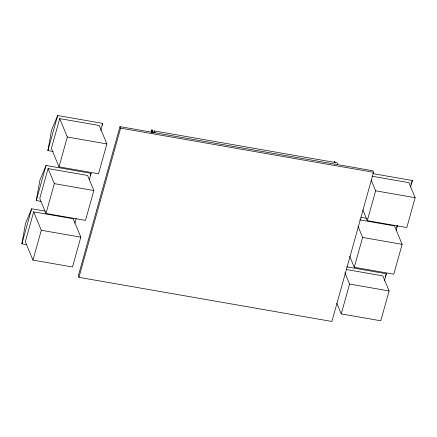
<?xml version="1.0" encoding="UTF-8"?>
<svg xmlns="http://www.w3.org/2000/svg" width="437" height="437" viewBox="0 0 437 437"><rect width="100%" height="100%" fill="white"/><g stroke="black" fill="none" stroke-linecap="round" stroke-linejoin="round"><path stroke-width="0.66" d="M26.559 244.649L21.85 243.83L25.526 223.351L31.639 208.766L45.093 211.115M40.963 201.37L36.255 200.55L39.931 180.077L46.049 165.486L91.104 173.352L89.29 179.842M53.27 151.519L47.89 150.579L51.566 130.106L57.684 115.521L102.739 123.381L100.745 130.521M21.85 243.83L31.639 208.766M47.89 150.579L57.684 115.521M36.255 200.55L46.049 165.486M33.676 211.858L25.346 241.699L32.966 260.102L72.493 266.996L80.823 237.16L73.203 218.757L33.676 211.858L41.302 230.261L32.966 260.102M59.722 118.613L51.386 148.454L59.011 166.858L98.533 173.751L106.863 143.915L99.243 125.512L59.722 118.613L67.342 137.016L59.011 166.858M48.086 168.584L39.751 198.42L45.989 213.48L85.51 220.374L93.846 190.537L87.608 175.477L48.086 168.584L54.319 183.638L45.989 213.48M74.885 223.121L76.153 218.576M119.978 126.643L78.316 275.834L78.939 277.342L331.891 321.479L373.553 172.287L372.93 170.78L119.978 126.643L120.601 128.15L78.939 277.342M151.126 132.061L151.677 130.089L152.152 130.171L151.683 132.34M151.207 132.258L151.808 130.007L152.207 130.079L153.223 132.531M151.415 132.799L151.786 131.482M153.119 132.903L152.207 130.079M153.764 132.897L154.316 130.925L337.069 162.815L337.834 164.656M346.028 269.465L382.872 275.894L389.11 290.955L380.774 320.791L341.253 313.892L349.584 284.055L344.908 272.764M359.673 219.849L394.507 225.924L402.127 244.327L393.797 274.168L354.276 267.269L362.606 237.433L358.034 226.388M372.067 176.22L408.912 182.65L415.15 197.704L406.82 227.546L367.293 220.647L375.629 190.811L371.21 180.142M396.19 230.288L397.457 225.743M384.374 280.909L386.368 273.77L346.694 266.843M410.594 187.014L412.408 180.519L372.734 173.598M101.974 125.206L102.739 123.381M90.339 175.171L91.104 173.352M410.878 184.168L412.408 180.519M396.474 227.442L397.238 225.623M385.095 276.807L386.368 273.77M152.234 130.373L151.677 130.089M152.103 130.45L151.705 130.384L152.721 132.837M120.601 128.15L373.553 172.287M67.342 137.016L106.863 143.915M375.629 190.811L415.15 197.704M361.017 217.342L367.069 218.402M54.319 183.638L93.846 190.537M362.606 237.433L402.127 244.327M41.302 230.261L80.823 237.16M349.584 284.055L389.11 290.955M362.874 209.984L367.293 220.647M349.698 256.229L354.276 267.269M336.834 303.229L341.253 313.892M154.316 130.925L155.075 132.766M151.808 130.007L152.824 132.46M334.567 161.898L334.463 162.269L334.857 162.34L334.961 161.969L334.567 161.898M334.906 162.061L334.436 161.98L334.906 162.061M153.054 132.345L152.579 132.264L153.054 132.345"/></g></svg>
